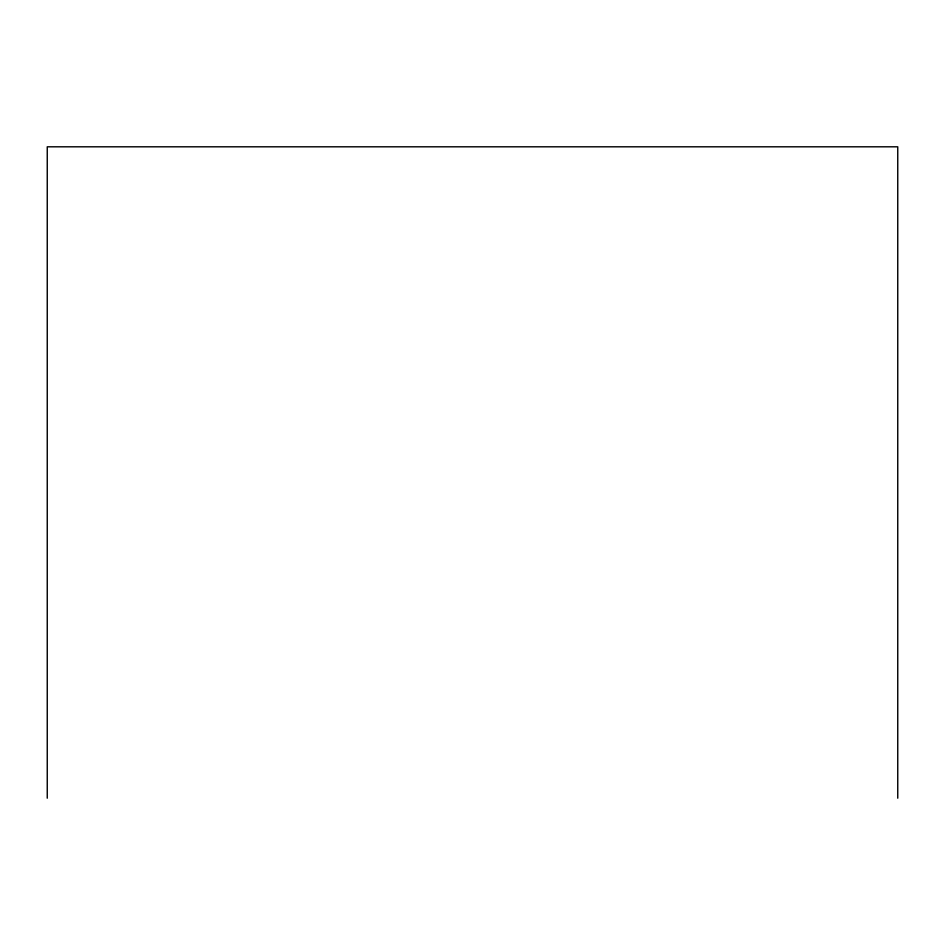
<?xml version="1.0" encoding="UTF-8"?>
<svg xmlns="http://www.w3.org/2000/svg" width="945" height="945" viewBox="0 0 945 945"><rect width="100%" height="100%" fill="white"/><g stroke="black" fill="none" stroke-linecap="round" stroke-linejoin="round"><path stroke-width="1.42" d="M897.75 798.194L897.75 146.806L47.25 146.806L47.25 798.194"/></g></svg>
